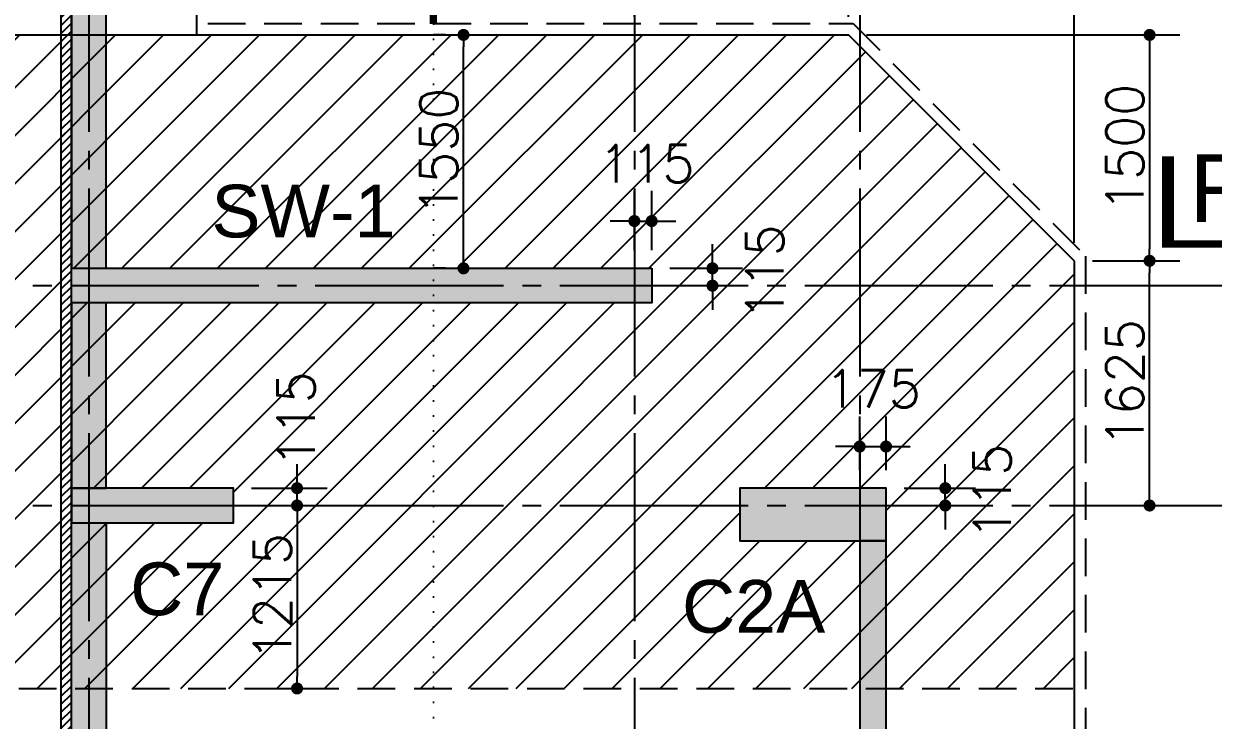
# Model space of a CAD drawing. Extents: x -200722 to 834823, y -494970 to 88783.
# Drawn here: x 227459 to 235357, y -3039 to 1586 of the extents above; entities that cross this region are included whole.
import ezdxf
from ezdxf.enums import TextEntityAlignment as Align

# ---------------------------------------------------------------- set-up
doc = ezdxf.new("R2010")
doc.units = 0
doc.header["$LTSCALE"] = 100
doc.header["$MEASUREMENT"] = 0
doc.header["$PDMODE"] = 34
for name, pattern in [('ACAD_ISO04W100', [30, 24, -3, 0, -3]), ('CL', [3.25, 2.5, -0.25, 0.25, -0.25]), ('DOT', [0.25, 0, -0.25]), ('HIDDEN', [0.375, 0.25, -0.125])]:
    doc.linetypes.add(name, pattern=pattern)
doc.layers.get('0').update_dxf_attribs({"linetype": 'CONTINUOUS'})
doc.layers.get('DEFPOINTS').update_dxf_attribs({"linetype": 'CONTINUOUS'})
for name, color, linetype in [('A-Grid', 5, 'ACAD_ISO04W100'), ('BEAM', 4, 'CONTINUOUS'), ('COL. SHED. STEEL.', 6, 'CONTINUOUS'), ('COL_H', 235, 'CONTINUOUS'), ('DIM', 3, 'CONTINUOUS'), ('F_EXEC', 3, 'HIDDEN'), ('F_FTG1', 11, 'CONTINUOUS'), ('RCCWALL', 6, 'CONTINUOUS'), ('TEXT', 2, 'CONTINUOUS')]:
    doc.layers.add(name, color=color, linetype=linetype)
doc.layers.add('HATCH', color=252, linetype='CONTINUOUS', lineweight=30)
doc.styles.add('AR', font='arial.ttf')
doc.styles.add('ROMANS', font='romans.shx')
doc.styles.get("Standard").update_dxf_attribs({"font": 'simplex.shx'})
doc.styles.add('TIMES-N', font='arial.ttf')
doc.dimstyles.new('STANDARD$0', dxfattribs={"dimtxt": 2.5, "dimasz": 2.5, "dimexe": 2, "dimexo": 0.7, "dimgap": 0.9, "dimtad": 1, "dimdec": 0, "dimdsep": 46, "dimtxsty": 'ROMANS', "dimcen": 0.09, "dimclrd": 4, "dimclre": 4, "dimclrt": 3, "dimadec": 0, "dimazin": 0, "dimtfac": 1, "dimtdec": 0, "dimtmove": 0, "dimatfit": 3, "dimfxl": 1, "dimtolj": 1, "dimtzin": 0, "dimarcsym": 0})

# ---------------------------------------------------------------- blocks, each defined once
blk = doc.blocks.new('DOT')
at = {"color": 0, "linetype": 'ByBlock'}
blk.add_line((-0.5, 0), (-1, 0), dxfattribs=at)
at = {"color": 0, "linetype": 'ByBlock', "const_width": 0.5}
blk.add_lwpolyline([(-0.25, 0, 1), (0.25, 0, 1)], format="xyb", close=True, dxfattribs=at)
blk = doc.blocks.new('*D336')
at = {"layer": 'BEAM', "color": 0, "lineweight": -2, "transparency": 16777216}
for p, q in [((231513.6, 81.9), (231513.6, 475.9)), ((231628.6, 81.9), (231628.6, 475.9)), ((231433.6, 275.9), (231353.6, 275.9)), ((231513.6, 275.9), (231628.6, 275.9)), ((231708.6, 275.9), (231788.6, 275.9))]:
    blk.add_line(p, q, dxfattribs=at)
at = {"layer": 'DEFPOINTS', "color": 0, "lineweight": -3, "transparency": 16777216}
for p in [(231628.6, 275.9), (231513.6, -38.1, 7446.6), (231628.6, -38.1, 7446.6)]:
    blk.add_point(p, dxfattribs=at)
at = {"layer": 'BEAM', "color": 0, "lineweight": -2, "transparency": 16777216, "xscale": 80, "yscale": 80, "zscale": 80}
blk.add_blockref('DOT', (231513.6, 275.9), dxfattribs=at)
at = {"layer": 'BEAM', "color": 0, "lineweight": -2, "transparency": 16777216, "xscale": 80, "yscale": 80, "zscale": 80, "rotation": 180}
blk.add_blockref('DOT', (231628.6, 275.9), dxfattribs=at)
at = {"layer": 'BEAM', "color": 0, "transparency": 16777216, "insert": (231593.8, 656.9), "char_height": 248, "attachment_point": 5}
blk.add_mtext('\\A1;115', dxfattribs=at)
blk = doc.blocks.new('_DOT')
at = {"color": 0, "linetype": 'ByBlock'}
blk.add_line((-0.5, 0), (-1, 0), dxfattribs=at)
at = {"color": 0, "linetype": 'ByBlock', "const_width": 0.5}
blk.add_lwpolyline([(-0.25, 0, 1), (0.25, 0, 1)], format="xyb", close=True, dxfattribs=at)
blk = doc.blocks.new('*D337')
at = {"layer": 'BEAM', "color": 0, "lineweight": -2, "transparency": 16777216}
for p, q in [((232032.1, 41.9), (232032.1, 121.9)), ((231748.6, -38.1), (232232.1, -38.1)), ((232032.1, -153.1), (232032.1, -38.1)), ((231748.6, -153.1), (232232.1, -153.1)), ((232032.1, -233.1), (232032.1, -313.1))]:
    blk.add_line(p, q, dxfattribs=at)
at = {"layer": 'DEFPOINTS', "color": 0, "lineweight": -3, "transparency": 16777216}
for p in [(231628.6, -38.1, 7446.6), (232032.1, -38.1), (231628.6, -153.1, 7446.6)]:
    blk.add_point(p, dxfattribs=at)
at = {"layer": 'BEAM', "color": 0, "lineweight": -2, "transparency": 16777216, "xscale": 80, "yscale": 80, "zscale": 80}
for p, rotation in [((232032.1, -38.1), 270), ((232032.1, -153.1), 90)]:
    blk.add_blockref('DOT', p, dxfattribs=dict(at, rotation=rotation))
at = {"layer": 'BEAM', "color": 0, "transparency": 16777216, "insert": (232379.6, -65.4), "char_height": 248, "attachment_point": 5, "rotation": 90}
blk.add_mtext('\\A1;115', dxfattribs=at)
blk = doc.blocks.new('*D338')
at = {"layer": 'BEAM', "color": 0, "lineweight": -2, "transparency": 16777216}
for p, q in [((230259, 1511.9), (230179, 1511.9)), ((230379, 41.9), (230379, 1431.9)), ((230259, -38.1), (230179, -38.1))]:
    blk.add_line(p, q, dxfattribs=at)
at = {"layer": 'DEFPOINTS', "color": 0, "lineweight": -3, "transparency": 16777216}
for p in [(230379, 1511.9, 7446.6), (230379, 1511.9), (230379, -38.1, 7446.6)]:
    blk.add_point(p, dxfattribs=at)
at = {"layer": 'BEAM', "color": 0, "lineweight": -2, "transparency": 16777216, "xscale": 80, "yscale": 80, "zscale": 80}
for p, rotation in [((230379, 1511.9), 90), ((230379, -38.1), 270)]:
    blk.add_blockref('DOT', p, dxfattribs=dict(at, rotation=rotation))
at = {"layer": 'BEAM', "color": 0, "transparency": 16777216, "insert": (230215, 736.9), "char_height": 248, "attachment_point": 5, "rotation": 90}
blk.add_mtext('\\A1;1550', dxfattribs=at)
blk = doc.blocks.new('*D348')
at = {"layer": 'BEAM', "color": 0, "lineweight": -2, "transparency": 16777216}
for p, q in [((233009.6, -1378.1), (233009.6, -1021.6)), ((233184.6, -1378.1), (233184.6, -1021.6)), ((232929.6, -1221.6), (232849.6, -1221.6)), ((233009.6, -1221.6), (233184.6, -1221.6)), ((233264.6, -1221.6), (233344.6, -1221.6))]:
    blk.add_line(p, q, dxfattribs=at)
at = {"layer": 'DEFPOINTS', "color": 0, "lineweight": -3, "transparency": 16777216}
for p in [(233184.6, -1221.6), (233009.6, -1498.1, 7446.6), (233184.6, -1498.1, 7446.6)]:
    blk.add_point(p, dxfattribs=at)
at = {"layer": 'BEAM', "color": 0, "lineweight": -2, "transparency": 16777216, "xscale": 80, "yscale": 80, "zscale": 80}
blk.add_blockref('DOT', (233009.6, -1221.6), dxfattribs=at)
at = {"layer": 'BEAM', "color": 0, "lineweight": -2, "transparency": 16777216, "xscale": 80, "yscale": 80, "zscale": 80, "rotation": 180}
blk.add_blockref('DOT', (233184.6, -1221.6), dxfattribs=at)
at = {"layer": 'BEAM', "color": 0, "transparency": 16777216, "insert": (233097.1, -837.6), "char_height": 248, "attachment_point": 5}
blk.add_mtext('\\A1;175', dxfattribs=at)
blk = doc.blocks.new('*D349')
at = {"layer": 'BEAM', "color": 0, "lineweight": -2, "transparency": 16777216}
for p, q in [((233578.2, -1418.1), (233578.2, -1338.1)), ((233304.6, -1498.1), (233778.2, -1498.1)), ((233578.2, -1613.1), (233578.2, -1498.1)), ((233304.6, -1613.1), (233778.2, -1613.1)), ((233578.2, -1693.1), (233578.2, -1773.1))]:
    blk.add_line(p, q, dxfattribs=at)
at = {"layer": 'DEFPOINTS', "color": 0, "lineweight": -3, "transparency": 16777216}
for p in [(233184.6, -1498.1, 7446.6), (233578.2, -1498.1), (233184.6, -1613.1, 7446.6)]:
    blk.add_point(p, dxfattribs=at)
at = {"layer": 'BEAM', "color": 0, "lineweight": -2, "transparency": 16777216, "xscale": 80, "yscale": 80, "zscale": 80}
for p, rotation in [((233578.2, -1498.1), 270), ((233578.2, -1613.1), 90)]:
    blk.add_blockref('DOT', p, dxfattribs=dict(at, rotation=rotation))
at = {"layer": 'BEAM', "color": 0, "transparency": 16777216, "insert": (233890.3, -1521.8), "char_height": 248, "attachment_point": 5, "rotation": 90}
blk.add_mtext('\\A1;115', dxfattribs=at)
blk = doc.blocks.new('*D350')
at = {"layer": 'BEAM', "color": 0, "lineweight": -2, "transparency": 16777216}
for p, q in [((229273.6, -1418.1), (229273.6, -1338.1)), ((228970.6, -1498.1), (229473.6, -1498.1)), ((229273.6, -1613.1), (229273.6, -1498.1)), ((228970.6, -1613.1), (229473.6, -1613.1)), ((229273.6, -1693.1), (229273.6, -1773.1))]:
    blk.add_line(p, q, dxfattribs=at)
at = {"layer": 'DEFPOINTS', "color": 0, "lineweight": -3, "transparency": 16777216}
for p in [(228850.6, -1498.1, 7446.6), (229273.6, -1498.1), (228850.6, -1613.1, 7446.6)]:
    blk.add_point(p, dxfattribs=at)
at = {"layer": 'BEAM', "color": 0, "lineweight": -2, "transparency": 16777216, "xscale": 80, "yscale": 80, "zscale": 80}
for p, rotation in [((229273.6, -1498.1), 270), ((229273.6, -1613.1), 90)]:
    blk.add_blockref('DOT', p, dxfattribs=dict(at, rotation=rotation))
at = {"layer": 'BEAM', "color": 0, "transparency": 16777216, "insert": (229267.6, -1040.6), "char_height": 248, "attachment_point": 5, "rotation": 90}
blk.add_mtext('\\A1;115', dxfattribs=at)
blk = doc.blocks.new('*D394')
at = {"layer": 'BEAM', "color": 0, "lineweight": -2, "transparency": 16777216}
for p, q in [((228970.6, -1613.1), (229473.6, -1613.1)), ((229273.6, -1693.1), (229273.6, -2748.1)), ((228970.6, -2828.1), (229473.6, -2828.1))]:
    blk.add_line(p, q, dxfattribs=at)
at = {"layer": 'DEFPOINTS', "color": 0, "lineweight": -3, "transparency": 16777216}
for p in [(228850.6, -1613.1, 7446.6), (228850.6, -2828.1, 7446.6), (229273.6, -2828.1)]:
    blk.add_point(p, dxfattribs=at)
at = {"layer": 'BEAM', "color": 0, "lineweight": -2, "transparency": 16777216, "xscale": 80, "yscale": 80, "zscale": 80}
for p, rotation in [((229273.6, -1613.1), 90), ((229273.6, -2828.1), 270)]:
    blk.add_blockref('DOT', p, dxfattribs=dict(at, rotation=rotation))
at = {"layer": 'BEAM', "color": 0, "transparency": 16777216, "insert": (229109.6, -2220.6), "char_height": 248, "attachment_point": 5, "rotation": 90}
blk.add_mtext('\\A1;1215', dxfattribs=at)
blk = doc.blocks.new('*D1094')
at = {"layer": 'BEAM', "color": 0, "lineweight": -2, "transparency": 16777216}
for p, q in [((232934.6, 1631.9), (232934.6, 2180.3)), ((234434.6, 131.9), (234434.6, 2180.3)), ((234354.6, 1980.3), (233014.6, 1980.3))]:
    blk.add_line(p, q, dxfattribs=at)
at = {"layer": 'DEFPOINTS', "color": 0, "lineweight": -3, "transparency": 16777216}
for p in [(232934.6, 1980.3), (232934.6, 1511.9, 7446.6), (234434.6, 11.9, 7446.6)]:
    blk.add_point(p, dxfattribs=at)
at = {"layer": 'BEAM', "color": 0, "lineweight": -2, "transparency": 16777216, "xscale": 80, "yscale": 80, "zscale": 80, "rotation": 180}
blk.add_blockref('DOT', (232934.6, 1980.3), dxfattribs=at)
at = {"layer": 'BEAM', "color": 0, "lineweight": -2, "transparency": 16777216, "xscale": 80, "yscale": 80, "zscale": 80}
blk.add_blockref('DOT', (234434.6, 1980.3), dxfattribs=at)
at = {"layer": 'BEAM', "color": 0, "transparency": 16777216, "insert": (233684.6, 2144.3), "char_height": 248, "attachment_point": 5}
blk.add_mtext('\\A1;1500', dxfattribs=at)
blk = doc.blocks.new('*D1095')
at = {"layer": 'BEAM', "color": 0, "lineweight": -2, "transparency": 16777216}
for p, q in [((233054.6, 1511.9), (235134.9, 1511.9)), ((234934.9, 1431.9), (234934.9, 91.9)), ((234554.6, 11.9), (235134.9, 11.9))]:
    blk.add_line(p, q, dxfattribs=at)
at = {"layer": 'DEFPOINTS', "color": 0, "lineweight": -3, "transparency": 16777216}
for p in [(232934.6, 1511.9, 7446.6), (234434.6, 11.9, 7446.6), (234934.9, 11.9)]:
    blk.add_point(p, dxfattribs=at)
at = {"layer": 'BEAM', "color": 0, "lineweight": -2, "transparency": 16777216, "xscale": 80, "yscale": 80, "zscale": 80}
for p, rotation in [((234934.9, 1511.9), 90), ((234934.9, 11.9), 270)]:
    blk.add_blockref('DOT', p, dxfattribs=dict(at, rotation=rotation))
at = {"layer": 'BEAM', "color": 0, "transparency": 16777216, "insert": (234770.9, 761.9), "char_height": 248, "attachment_point": 5, "rotation": 90}
blk.add_mtext('\\A1;1500', dxfattribs=at)
blk = doc.blocks.new('*D1096')
at = {"layer": 'BEAM', "color": 0, "lineweight": -2, "transparency": 16777216}
for p, q in [((234554.6, 11.9), (235134.9, 11.9)), ((234934.9, -1533.1), (234934.9, -68.1)), ((234554.6, -1613.1), (235134.9, -1613.1))]:
    blk.add_line(p, q, dxfattribs=at)
at = {"layer": 'DEFPOINTS', "color": 0, "lineweight": -3, "transparency": 16777216}
for p in [(234434.6, 11.9, 7446.6), (234934.9, 11.9), (234434.6, -1613.1, 7446.6)]:
    blk.add_point(p, dxfattribs=at)
at = {"layer": 'BEAM', "color": 0, "lineweight": -2, "transparency": 16777216, "xscale": 80, "yscale": 80, "zscale": 80}
for p, rotation in [((234934.9, 11.9), 90), ((234934.9, -1613.1), 270)]:
    blk.add_blockref('DOT', p, dxfattribs=dict(at, rotation=rotation))
at = {"layer": 'BEAM', "color": 0, "transparency": 16777216, "insert": (234770.9, -800.6), "char_height": 248, "attachment_point": 5, "rotation": 90}
blk.add_mtext('\\A1;1625', dxfattribs=at)
blk = doc.blocks.new('*D1097')
at = {"layer": 'BEAM', "color": 0, "lineweight": -2, "transparency": 16777216}
for p, q in [((231513.6, 1631.9), (231513.6, 2180.3)), ((232934.6, 1631.9), (232934.6, 2180.3)), ((231593.6, 1980.3), (232854.6, 1980.3))]:
    blk.add_line(p, q, dxfattribs=at)
at = {"layer": 'DEFPOINTS', "color": 0, "lineweight": -3, "transparency": 16777216}
for p in [(232934.6, 1980.3), (231513.6, 1511.9, 7446.6), (232934.6, 1511.9, 7446.6)]:
    blk.add_point(p, dxfattribs=at)
at = {"layer": 'BEAM', "color": 0, "lineweight": -2, "transparency": 16777216, "xscale": 80, "yscale": 80, "zscale": 80, "rotation": 180}
blk.add_blockref('DOT', (231513.6, 1980.3), dxfattribs=at)
at = {"layer": 'BEAM', "color": 0, "lineweight": -2, "transparency": 16777216, "xscale": 80, "yscale": 80, "zscale": 80}
blk.add_blockref('DOT', (232934.6, 1980.3), dxfattribs=at)
at = {"layer": 'BEAM', "color": 0, "transparency": 16777216, "insert": (232224.1, 2144.3), "char_height": 248, "attachment_point": 5}
blk.add_mtext('\\A1;1421', dxfattribs=at)

msp = doc.modelspace()

# ---------------------------------------------------------------- hatches: boundary and pattern name
at = {"layer": 'COL_H', "ltscale": 0.4, "true_color": 0x000000}
for points in [[(231628.6, -38.1), (231628.6, -268.1), (227775.6, -268.1), (227775.6, -38.1)], [(227775.6, -1498.1), (227775.6, -1728.1), (228850.6, -1728.1), (228850.6, -1498.1)], [(233184.6, -1848.1), (233184.6, -1498.1), (232214.6, -1498.1), (232214.6, -1848.1)], [(233184.6, -5588.1), (233184.6, -1848.1), (233009.6, -1848.1), (233009.6, -5588.1)]]:
    msp.add_hatch(color=18, dxfattribs=at).paths.add_polyline_path(points)
at = {"layer": 'DIM', "ltscale": 0.4, "true_color": 0x000000}
h = msp.add_hatch(dxfattribs=at)
h.set_pattern_fill('ANSI31', color=18, scale=300, style=0)
h.paths.add_polyline_path([(227705.6, -6688.1), (227775.6, -6688.1), (227775.6, 19522.9), (227705.6, 19522.9)])
at = {"layer": 'HATCH', "lineweight": -3, "ltscale": 0.4, "true_color": 0x000000}
for points in [[(227775.6, -38.1), (228005.6, -38.1), (228005.6, 3821.9), (227775.6, 3821.9)], [(227775.6, -1498.1), (228005.6, -1498.1), (228005.6, -268.1), (227775.6, -268.1)], [(227775.6, -1728.1), (228005.6, -1728.1), (228005.6, -5588.1), (227775.6, -5588.1)]]:
    msp.add_hatch(color=18, dxfattribs=at).paths.add_polyline_path(points)
h = msp.add_hatch(dxfattribs=at)
h.set_pattern_fill('ANSI31', color=18, scale=1800, style=0)
h.paths.add_polyline_path([(227775.6, -1498.1), (227775.6, -1728.1), (228850.6, -1728.1), (228850.6, -1498.1)], flags=16)
h.paths.add_polyline_path([(231628.6, -38.1), (231628.6, -268.1), (227775.6, -268.1), (227775.6, -38.1)], flags=16)
h.paths.add_polyline_path([(233184.6, -1848.1), (233184.6, -1498.1), (232214.6, -1498.1), (232214.6, -1848.1)], flags=16)
h.paths.add_polyline_path([(228642.2, 104.7), (229660, 104.7), (229660, 479.7), (228642.2, 479.7)], flags=24)
h.paths.add_polyline_path([(228044.6, -2112.6), (228586.2, -2112.6), (228586.2, -1737.6), (228044.6, -1737.6)], flags=24)
h.paths.add_polyline_path([(232147.5, -2281), (232951.1, -2281), (232951.1, -1906), (232147.5, -1906)], flags=24)
h.paths.add_polyline_path([(234434.6, 11.9), (232934.6, 1511.9), (226675.6, 1511.9), (226675.6, -2828.1), (234434.6, -2828.1)])

# ---------------------------------------------------------------- linework, layer by layer
at = {"color": 1, "linetype": 'DOT', "ltscale": 4}
msp.add_line((230179, 1584.7), (230179, -8499.2), dxfattribs=at)
at = {"layer": 'A-Grid', "color": 8, "linetype": 'CL', "ltscale": 5}
for p, q in [((224519.6, -153.1, 7446.6), (303382.6, -153.1, 7446.6)), ((224519.6, -1613.1, 7446.6), (303382.6, -1613.1, 7446.6))]:
    msp.add_line(p, q, dxfattribs=at)
at = {"layer": 'A-Grid', "color": 8, "linetype": 'CL', "ltscale": 5, "elevation": 7446.6}
for points in [[(227890.6, 62242.9), (227890.6, -9708.8)], [(231513.6, 62242.9), (231513.6, -9708.8)], [(233009.6, 62242.9), (233009.6, -9708.8)]]:
    msp.add_lwpolyline(points, dxfattribs=at)
at = {"layer": 'COL. SHED. STEEL.', "color": 18, "ltscale": 500, "true_color": 0x000000, "elevation": 7446.6}
for points in [[(231628.6, -38.1), (231628.6, -268.1), (227775.6, -268.1), (227775.6, -38.1), (231628.6, -38.1)], [(227775.6, -1498.1), (227775.6, -1728.1), (228850.6, -1728.1), (228850.6, -1498.1), (227775.6, -1498.1)], [(233184.6, -1848.1), (233184.6, -1498.1), (232214.6, -1498.1), (232214.6, -1848.1), (233184.6, -1848.1)], [(233184.6, -5588.1), (233184.6, -1848.1), (233009.6, -1848.1), (233009.6, -5588.1), (233184.6, -5588.1)]]:
    msp.add_lwpolyline(points, dxfattribs=at)
at = {"layer": 'DIM', "color": 1}
for points in [[(230762.1, 2573.8, 80, 80, 0), (230179, 2573.8, 50, 50, 0), (230179, 1584.7, 50, 50, 0)], [(235056.3, 706.7, 80, 80, 0), (235056.3, 123.6, 50, 50, 0), (236045.4, 123.6, 50, 50, 0)]]:
    msp.add_lwpolyline(points, format="xyseb", dxfattribs=at)
at = {"layer": 'F_EXEC', "color": 18, "ltscale": 10, "true_color": 0x000000, "elevation": 7446.6}
msp.add_lwpolyline([(228680.6, 1586.9), (232965.7, 1586.9), (234509.6, 42.9), (234509.6, -5783.1)], dxfattribs=at)
at = {"layer": 'F_FTG1', "color": 18, "ltscale": 0.4, "true_color": 0x000000}
msp.add_line((228605.6, 3011.9, 7446.6), (228605.6, 1511.9, 7446.6), dxfattribs=at)
at = {"layer": 'F_FTG1', "color": 18, "linetype": 'HIDDEN', "ltscale": 10, "true_color": 0x000000}
msp.add_line((226675.6, -2828.1, 7446.6), (234434.6, -2828.1, 7446.6), dxfattribs=at)
at = {"layer": 'F_FTG1', "color": 18, "ltscale": 0.4, "true_color": 0x000000, "elevation": 7446.6}
msp.add_lwpolyline([(234434.6, 11.9), (234434.6, -7508.1), (226605.6, -7508.1), (226605.6, 1511.9), (232934.6, 1511.9), (234434.6, 11.9)], dxfattribs=at)
at = {"layer": 'RCCWALL', "color": 1, "ltscale": 0.4, "elevation": 7446.6}
msp.add_lwpolyline([(227705.6, -6688.1), (227775.6, -6688.1), (227775.6, 19522.9), (227705.6, 19522.9)], close=True, dxfattribs=at)
at = {"layer": 'RCCWALL', "color": 42, "ltscale": 0.4, "elevation": 7446.6}
for points in [[(227775.6, -38.1), (228005.6, -38.1), (228005.6, 3821.9), (227775.6, 3821.9)], [(227775.6, -1498.1), (228005.6, -1498.1), (228005.6, -268.1), (227775.6, -268.1)], [(227775.6, -1728.1), (228005.6, -1728.1), (228005.6, -5588.1), (227775.6, -5588.1)]]:
    msp.add_lwpolyline(points, close=True, dxfattribs=at)

# ---------------------------------------------------------------- texts
at = {"layer": 'TEXT', "color": 18, "true_color": 0x000000, "style": 'TIMES-N'}
msp.add_text('R2', height=450, dxfattribs=at).set_placement((235198.1, 494.1), align=Align.MIDDLE_LEFT)
at = {"layer": 'TEXT', "color": 18, "true_color": 0x000000, "style": 'AR'}
for s, p in [('SW-1', (228704.7, 167.2, 3998.7)), ('C7', (228165.4, -2341.6, 550.6)), ('C2A', (231830, -2457.8, 3998.7))]:
    msp.add_text(s, height=350, dxfattribs=at).set_placement(p)

# ---------------------------------------------------------------- dimensions: what is measured, and where the dimension line sits
at = {"layer": 'BEAM', "color": 18, "true_color": 0x000000}
for base, p1, p2, angle, picture, middle in [((232934.6, 1980.3), (231513.6, 1511.9, 7446.6), (232934.6, 1511.9, 7446.6), 180, '*D1097', (232224.1, 2144.3)), ((230379, 1511.9), (230379, -38.1, 7446.6), (230379, 1511.9, 7446.6), 90, '*D338', (230215, 736.9)), ((234934.9, 11.9), (232934.6, 1511.9, 7446.6), (234434.6, 11.9, 7446.6), 90, '*D1095', (234770.9, 761.9)), ((234934.9, 11.9), (234434.6, -1613.1, 7446.6), (234434.6, 11.9, 7446.6), 270, '*D1096', (234770.9, -800.6)), ((229273.6, -2828.1, -7446.6), (228850.6, -1613.1), (228850.6, -2828.1), 90, '*D394', (229109.6, -2220.6, -7446.6))]:
    dim = msp.add_linear_dim(base=base, p1=p1, p2=p2, angle=angle, dimstyle='STANDARD$0', override={"dimscale": 8, "dimtxt": 31, "dimasz": 10, "dimexe": 25, "dimexo": 15, "dimgap": 5, "dimzin": 3, "dimtxsty": 'Standard', "dimblk": 'DOT', "dimcen": 3, "dimdle": 1, "dimclrd": 0, "dimclre": 0, "dimclrt": 0, "dimtmove": 2, "dimldrblk": 'DOT', "dimtzin": 3}, dxfattribs=at)
    dim.commit()
    dim.dimension.update_dxf_attribs({"geometry": picture, "text_midpoint": middle})
for base, p1, p2, picture, middle in [((232934.6, 1980.3), (234434.6, 11.9, 7446.6), (232934.6, 1511.9, 7446.6), '*D1094', (233684.6, 2144.3)), ((233184.6, -1221.6), (233009.6, -1498.1, 7446.6), (233184.6, -1498.1, 7446.6), '*D348', (233097.1, -837.6))]:
    dim = msp.add_linear_dim(base=base, p1=p1, p2=p2, dimstyle='STANDARD$0', override={"dimscale": 8, "dimtxt": 31, "dimasz": 10, "dimexe": 25, "dimexo": 15, "dimgap": 5, "dimzin": 3, "dimtxsty": 'Standard', "dimblk": 'DOT', "dimcen": 3, "dimdle": 1, "dimclrd": 0, "dimclre": 0, "dimclrt": 0, "dimtmove": 2, "dimldrblk": 'DOT', "dimtzin": 3}, dxfattribs=at)
    dim.commit()
    dim.dimension.update_dxf_attribs({"geometry": picture, "text_midpoint": middle})
dim = msp.add_linear_dim(base=(231628.6, 275.9), p1=(231513.6, -38.1, 7446.6), p2=(231628.6, -38.1, 7446.6), dimstyle='STANDARD$0', override={"dimscale": 8, "dimtxt": 31, "dimasz": 10, "dimexe": 25, "dimexo": 15, "dimgap": 5, "dimzin": 3, "dimtxsty": 'Standard', "dimblk": 'DOT', "dimcen": 3, "dimdle": 1, "dimclrd": 0, "dimclre": 0, "dimclrt": 0, "dimtmove": 2, "dimldrblk": 'DOT', "dimtzin": 3}, dxfattribs=at)
dim.commit()
dim.dimension.update_dxf_attribs({"geometry": '*D336', "text_midpoint": (231593.8, 656.9), "dimtype": 160})
for base, p1, p2, picture, middle in [((232032.1, -38.1), (231628.6, -153.1, 7446.6), (231628.6, -38.1, 7446.6), '*D337', (232379.6, -65.4)), ((229273.6, -1498.1), (228850.6, -1613.1, 7446.6), (228850.6, -1498.1, 7446.6), '*D350', (229267.6, -1040.6)), ((233578.2, -1498.1), (233184.6, -1613.1, 7446.6), (233184.6, -1498.1, 7446.6), '*D349', (233890.3, -1521.8))]:
    dim = msp.add_linear_dim(base=base, p1=p1, p2=p2, angle=90, dimstyle='STANDARD$0', override={"dimscale": 8, "dimtxt": 31, "dimasz": 10, "dimexe": 25, "dimexo": 15, "dimgap": 5, "dimzin": 3, "dimtxsty": 'Standard', "dimblk": 'DOT', "dimcen": 3, "dimdle": 1, "dimclrd": 0, "dimclre": 0, "dimclrt": 0, "dimtmove": 2, "dimldrblk": 'DOT', "dimtzin": 3}, dxfattribs=at)
    dim.commit()
    dim.dimension.update_dxf_attribs({"geometry": picture, "text_midpoint": middle, "dimtype": 160})

doc.saveas('drawing.dxf')
